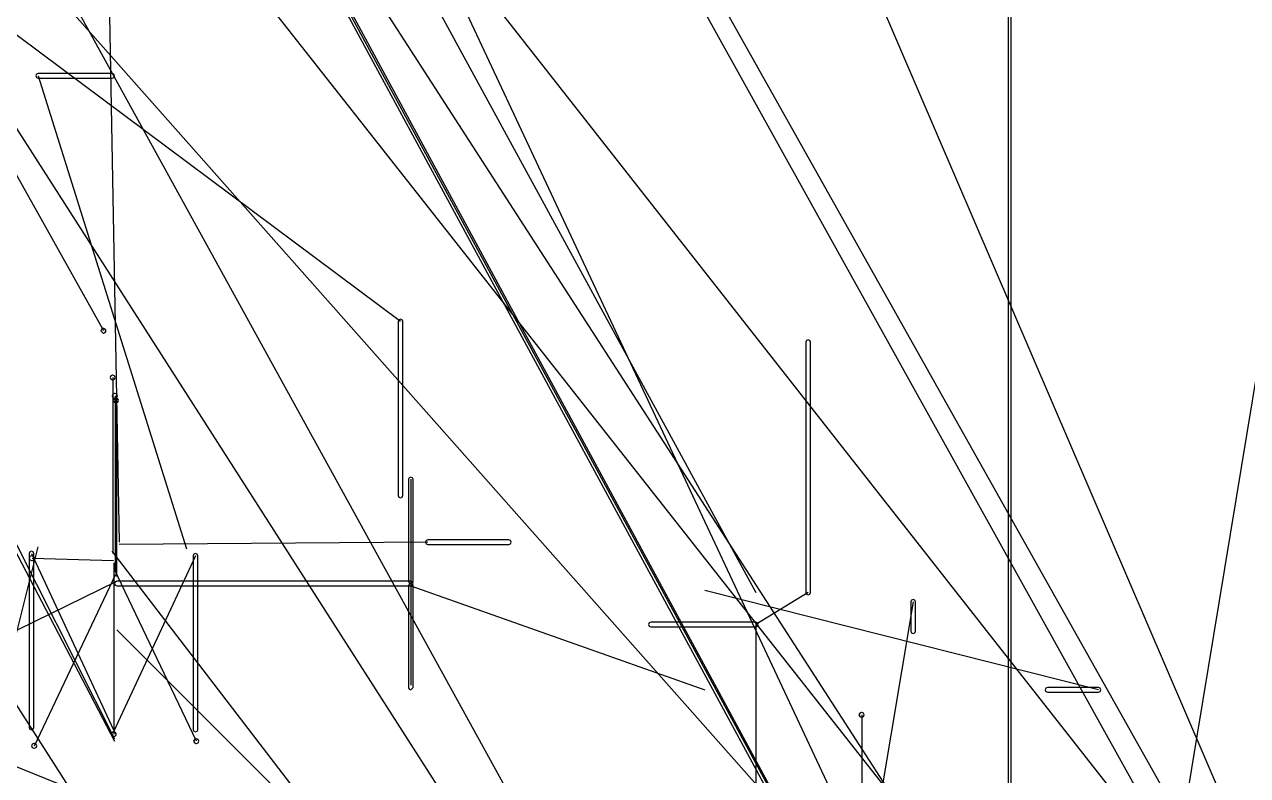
# Model space of a CAD drawing. Extents: x 0 to 334, y -361 to 120.
# Drawn here: x 135.86 to 167.81, y -40.27 to -20.66 of the extents above; entities that cross this region are included whole.
import ezdxf

# ---------------------------------------------------------------- set-up
doc = ezdxf.new("R2010")
doc.units = 0

msp = doc.modelspace()

# ---------------------------------------------------------------- linework, layer by layer
at = {"layer": 'Layer 1'}
for p, q in [((79.31, 84.9092), (292.42, -302.024)), ((301.09, -309.873), (89.04, 81.8172)), ((89.04, 81.6672), (301.09, -310.023)), ((89.24, 81.7422), (300.89, -309.948)), ((96.89, 81.7422), (317.14, -314.473)), ((96.89, 81.7422), (317.14, -310.473)), ((75.05, 81.3792), (138.215, -39.3749)), ((77.19, 81.3792), (138.215, -39.3149)), ((136.215, 80.4392), (138.335, -34.1749)), ((101.579, 77.4792), (246.92, -232.794)), ((75.452423, 70.589328), (319.8, -310.813)), ((100.509, 64.4492), (154.965, -35.4949)), ((81.92, 64.1792), (166.845, -43.9449)), ((100.65, 48.8522), (200.47, -105.785)), ((91.66, 44.0822), (183.61, -72.6649)), ((131.8, 41.4079), (190.42, -95.0149)), ((88.075, 35.0192), (220.02, -113.935)), ((99.66, 17.7592), (275.72, -257.134)), ((161.56, 15.3272), (161.56, -56.1799)), ((161.56, -69.2549), (175.46, 15.2522)), ((161.635, -69.2549), (161.635, 15.2522)), ((167.31, -52.8299), (23.68, 5.1772)), ((145.6863, -28.4158), (115.965, -6.2558)), ((137.93, -28.6588), (127.845, -10.6458)), ((136.172574, -21.952474), (136.155, -21.9949)), ((136.155, -21.9949), (136.172574, -22.037326)), ((136.215, -21.9349), (136.172574, -21.952474)), ((136.172574, -22.037326), (136.215, -22.0549)), ((138.155, -21.9349), (136.215, -21.9349)), ((136.215, -21.9949), (140.095, -34.3549)), ((138.197426, -21.952474), (138.155, -21.9349)), ((138.155, -22.0549), (138.197426, -22.037326)), ((138.215, -21.9949), (138.197426, -21.952474)), ((138.197426, -22.037326), (138.215, -21.9949)), ((136.215, -22.0549), (138.155, -22.0549)), ((145.6263, -28.4158), (145.626, -32.9558)), ((145.643874, -28.373374), (145.6263, -28.4158)), ((145.6863, -28.3558), (145.643874, -28.373374)), ((145.728426, -28.373374), (145.686, -28.3558)), ((145.686, -28.3558), (145.6863, -28.3558)), ((145.746, -28.4158), (145.728426, -28.373374)), ((145.746, -32.9558), (145.746, -28.4158)), ((137.872574, -28.616374), (137.855, -28.6588)), ((137.855, -28.6588), (137.915, -28.7188)), ((137.915, -28.5988), (137.872574, -28.616374)), ((137.93, -28.5988), (137.915, -28.5988)), ((137.915, -28.7188), (137.93, -28.7188)), ((137.972426, -28.616374), (137.93, -28.5988)), ((137.93, -28.7188), (137.972426, -28.701226)), ((137.99, -28.6588), (137.972426, -28.616374)), ((137.972426, -28.701226), (137.99, -28.6588)), ((156.292574, -28.912474), (156.275, -28.9549)), ((156.275, -28.9549), (156.275, -35.4949)), ((156.335, -28.8949), (156.292574, -28.912474)), ((156.377426, -28.912474), (156.335, -28.8949)), ((156.335, -28.8949), (156.335, -28.8949)), ((156.395, -28.9549), (156.377426, -28.912474)), ((156.395, -35.4949), (156.395, -28.9549)), ((138.112574, -29.832474), (138.095, -29.8749)), ((138.095, -29.8749), (138.112574, -29.917326)), ((138.155, -29.8149), (138.112574, -29.832474)), ((138.112574, -29.917326), (138.155, -29.9349)), ((138.17, -29.8149), (138.155, -29.8149)), ((138.155, -29.9349), (138.17, -29.9349)), ((138.212426, -29.832474), (138.17, -29.8149)), ((138.17, -29.8749), (138.17, -34.4749)), ((138.17, -29.9349), (138.212426, -29.917326)), ((138.23, -29.8749), (138.212426, -29.832474)), ((138.212426, -29.917326), (138.23, -29.8749)), ((138.172574, -30.312474), (138.155, -30.3549)), ((138.215, -30.2949), (138.172574, -30.312474)), ((138.23, -30.2949), (138.215, -30.2949)), ((138.272426, -30.312474), (138.23, -30.2949)), ((138.29, -30.3549), (138.272426, -30.312474)), ((138.155, -30.3549), (138.172574, -30.397326)), ((138.172574, -30.397326), (138.215, -30.4149)), ((138.202574, -30.432474), (138.185, -30.4749)), ((138.185, -30.4749), (138.202574, -30.517326)), ((138.245, -30.4149), (138.202574, -30.432474)), ((138.202574, -30.517326), (138.245, -30.5349)), ((138.215, -30.4149), (138.23, -30.4149)), ((138.23, -30.3549), (138.23, -34.9549)), ((138.23, -30.4149), (138.272426, -30.397326)), ((138.26, -30.4149), (138.245, -30.4149)), ((138.245, -30.5349), (138.26, -30.5349)), ((138.302426, -30.432474), (138.26, -30.4149)), ((138.26, -30.4749), (138.26, -35.0749)), ((138.26, -30.5349), (138.302426, -30.517326)), ((138.272426, -30.397326), (138.29, -30.3549)), ((138.32, -30.4749), (138.302426, -30.432474)), ((138.302426, -30.517326), (138.32, -30.4749)), ((145.912574, -32.492474), (145.895, -32.5349)), ((145.895, -32.5349), (145.895, -35.1949)), ((145.955, -32.4749), (145.912574, -32.492474)), ((145.997426, -32.492474), (145.955, -32.4749)), ((145.955, -32.4749), (145.955, -32.4749)), ((145.955, -32.5349), (145.955, -37.9149)), ((146.015, -32.5349), (145.997426, -32.492474)), ((146.015, -35.1949), (146.015, -32.5349)), ((145.626, -32.9558), (145.643574, -32.998226)), ((145.643574, -32.998226), (145.686, -33.0158)), ((145.686, -33.0158), (145.728426, -32.998226)), ((145.728426, -32.998226), (145.746, -32.9558)), ((146.395, -34.1749), (138.335, -34.2349)), ((146.352574, -34.132474), (146.335, -34.1749)), ((146.335, -34.1749), (146.352574, -34.217326)), ((146.395, -34.1149), (146.352574, -34.132474)), ((148.515, -34.1149), (146.395, -34.1149)), ((148.557426, -34.132474), (148.515, -34.1149)), ((148.575, -34.1749), (148.557426, -34.132474)), ((148.557426, -34.217326), (148.575, -34.1749)), ((133.155, -46.5349), (136.215, -34.2949)), ((136.002574, -34.432474), (135.985, -34.4749)), ((135.985, -34.4749), (135.985, -39.0149)), ((136.045, -34.4149), (136.002574, -34.432474)), ((136.087426, -34.432474), (136.045, -34.4149)), ((136.045, -34.4149), (136.045, -34.4149)), ((136.045, -34.4749), (138.185, -39.0749)), ((136.105, -34.4749), (136.087426, -34.432474)), ((136.105, -39.0149), (136.105, -34.4749)), ((165.595, -70.1719), (138.155, -34.4149)), ((140.282574, -34.492474), (140.265, -34.5349)), ((140.325, -34.4749), (140.282574, -34.492474)), ((140.367426, -34.492474), (140.325, -34.4749)), ((140.325, -34.4749), (140.325, -34.4749)), ((140.385, -34.5349), (140.367426, -34.492474)), ((146.352574, -34.217326), (146.395, -34.2349)), ((146.395, -34.2349), (148.515, -34.2349)), ((148.515, -34.2349), (148.557426, -34.217326)), ((136.002574, -34.552474), (135.985, -34.5949)), ((135.985, -34.5949), (136.002574, -34.637326)), ((136.045, -34.5349), (136.002574, -34.552474)), ((136.002574, -34.637326), (136.045, -34.6549)), ((136.06, -34.5349), (136.045, -34.5349)), ((136.045, -34.6549), (136.06, -34.6549)), ((136.102426, -34.552474), (136.06, -34.5349)), ((136.06, -34.5949), (138.185, -34.6549)), ((136.06, -34.6549), (136.102426, -34.637326)), ((136.12, -34.5949), (136.102426, -34.552474)), ((136.102426, -34.637326), (136.12, -34.5949)), ((140.325, -34.5349), (138.185, -39.1349)), ((138.2, -39.1949), (138.2, -34.7149)), ((140.265, -34.5349), (140.265, -39.0749)), ((140.385, -39.0749), (140.385, -34.5349)), ((136.12, -39.4949), (138.245, -35.0149)), ((140.355, -39.3749), (138.215, -34.8949)), ((135.675, -36.4649), (138.275, -35.1949)), ((138.232574, -35.212474), (138.215, -35.2549)), ((138.215, -35.2549), (138.232574, -35.297326)), ((138.275, -35.1949), (138.232574, -35.212474)), ((138.232574, -35.297326), (138.275, -35.3149)), ((145.955, -35.1949), (138.275, -35.1949)), ((138.275, -35.3149), (145.955, -35.3149)), ((145.895, -35.1949), (145.912574, -35.237326)), ((145.912574, -35.272474), (145.895, -35.3149)), ((145.895, -35.3149), (145.895, -37.9749)), ((145.912574, -35.237326), (145.955, -35.2549)), ((145.955, -35.2549), (145.912574, -35.272474)), ((145.955, -35.2549), (146.015, -35.1949)), ((145.997426, -35.212474), (145.955, -35.1949)), ((145.955, -35.2549), (145.955, -35.3149)), ((145.997426, -35.272474), (145.955, -35.2549)), ((145.955, -35.2549), (145.955, -35.2549)), ((145.955, -35.3149), (145.997426, -35.297326)), ((145.955, -35.3149), (153.635, -38.0349)), ((146.015, -35.2549), (145.997426, -35.212474)), ((145.997426, -35.297326), (146.015, -35.2549)), ((146.015, -35.3149), (145.997426, -35.272474)), ((146.015, -37.9749), (146.015, -35.3149)), ((163.915, -38.0349), (153.635, -35.4349)), ((156.335, -35.4949), (154.965, -36.3249)), ((156.275, -35.4949), (156.292574, -35.537326)), ((156.292574, -35.537326), (156.335, -35.5549)), ((156.335, -35.5549), (156.377426, -35.537326)), ((156.377426, -35.537326), (156.395, -35.4949)), ((159.075, -35.7349), (157.705, -43.8749)), ((159.032574, -35.692474), (159.015, -35.7349)), ((159.015, -35.7349), (159.015, -36.5049)), ((159.075, -35.6749), (159.032574, -35.692474)), ((159.117426, -35.692474), (159.075, -35.6749)), ((159.075, -35.6749), (159.075, -35.6749)), ((159.135, -35.7349), (159.117426, -35.692474)), ((159.135, -36.5049), (159.135, -35.7349)), ((152.182574, -36.282474), (152.165, -36.3249)), ((152.165, -36.3249), (152.182574, -36.367326)), ((152.225, -36.2649), (152.182574, -36.282474)), ((152.182574, -36.367326), (152.225, -36.3849)), ((154.965, -36.2649), (152.225, -36.2649)), ((152.225, -36.3849), (154.965, -36.3849)), ((155.007426, -36.282474), (154.965, -36.2649)), ((154.965, -36.3249), (154.965, -42.9249)), ((154.965, -36.3849), (155.007426, -36.367326)), ((155.025, -36.3249), (155.007426, -36.282474)), ((155.007426, -36.367326), (155.025, -36.3249)), ((211.54, -109.8799), (138.275, -36.4649)), ((159.015, -36.5049), (159.032574, -36.547326)), ((159.032574, -36.547326), (159.075, -36.5649)), ((159.075, -36.5649), (159.117426, -36.547326)), ((159.117426, -36.547326), (159.135, -36.5049)), ((145.895, -37.9749), (145.912574, -38.017326)), ((145.912574, -38.017326), (145.955, -38.0349)), ((145.955, -38.0349), (146.015, -37.9749)), ((162.542574, -37.992474), (162.525, -38.0349)), ((162.585, -37.9749), (162.542574, -37.992474)), ((163.915, -37.9749), (162.585, -37.9749)), ((163.957426, -37.992474), (163.915, -37.9749)), ((163.975, -38.0349), (163.957426, -37.992474)), ((162.525, -38.0349), (162.542574, -38.077326)), ((162.542574, -38.077326), (162.585, -38.0949)), ((162.585, -38.0949), (163.915, -38.0949)), ((163.915, -38.0949), (163.957426, -38.077326)), ((163.957426, -38.077326), (163.975, -38.0349)), ((157.677574, -38.642474), (157.66, -38.6849)), ((157.72, -38.6249), (157.677574, -38.642474)), ((157.735, -38.6249), (157.72, -38.6249)), ((157.777426, -38.642474), (157.735, -38.6249)), ((157.795, -38.6849), (157.777426, -38.642474)), ((157.66, -38.6849), (157.677574, -38.727326)), ((157.677574, -38.727326), (157.72, -38.7449)), ((157.72, -38.7449), (157.735, -38.7449)), ((157.735, -38.6849), (157.735, -43.2849)), ((157.735, -38.7449), (157.777426, -38.727326)), ((157.777426, -38.727326), (157.795, -38.6849)), ((135.985, -39.0149), (136.002574, -39.057326)), ((136.002574, -39.057326), (136.045, -39.0749)), ((136.045, -39.0749), (136.087426, -39.057326)), ((136.087426, -39.057326), (136.105, -39.0149)), ((138.142574, -39.152474), (138.125, -39.1949)), ((138.125, -39.1949), (138.142574, -39.237326)), ((138.185, -39.1349), (138.142574, -39.152474)), ((138.142574, -39.237326), (138.185, -39.2549)), ((138.2, -39.1349), (138.185, -39.1349)), ((138.185, -39.2549), (138.2, -39.2549)), ((138.242426, -39.152474), (138.2, -39.1349)), ((138.2, -39.2549), (138.242426, -39.237326)), ((138.26, -39.1949), (138.242426, -39.152474)), ((138.242426, -39.237326), (138.26, -39.1949)), ((140.265, -39.0749), (140.282574, -39.117326)), ((140.282574, -39.117326), (140.325, -39.1349)), ((140.325, -39.1349), (140.367426, -39.117326)), ((140.367426, -39.117326), (140.385, -39.0749)), ((136.062574, -39.452474), (136.045, -39.4949)), ((136.045, -39.4949), (136.062574, -39.537326)), ((136.105, -39.4349), (136.062574, -39.452474)), ((136.062574, -39.537326), (136.105, -39.5549)), ((136.12, -39.4349), (136.105, -39.4349)), ((136.105, -39.5549), (136.12, -39.5549)), ((136.162426, -39.452474), (136.12, -39.4349)), ((136.12, -39.5549), (136.162426, -39.537326)), ((136.18, -39.4949), (136.162426, -39.452474)), ((136.162426, -39.537326), (136.18, -39.4949)), ((140.297574, -39.332474), (140.28, -39.3749)), ((140.28, -39.3749), (140.297574, -39.417326)), ((140.34, -39.3149), (140.297574, -39.332474)), ((140.297574, -39.417326), (140.34, -39.4349)), ((140.355, -39.3149), (140.34, -39.3149)), ((140.34, -39.4349), (140.355, -39.4349)), ((140.397426, -39.332474), (140.355, -39.3149)), ((140.355, -39.4349), (140.397426, -39.417326)), ((140.415, -39.3749), (140.397426, -39.332474)), ((140.397426, -39.417326), (140.415, -39.3749))]:
    msp.add_line(p, q, dxfattribs=at)

doc.saveas('drawing.dxf')
